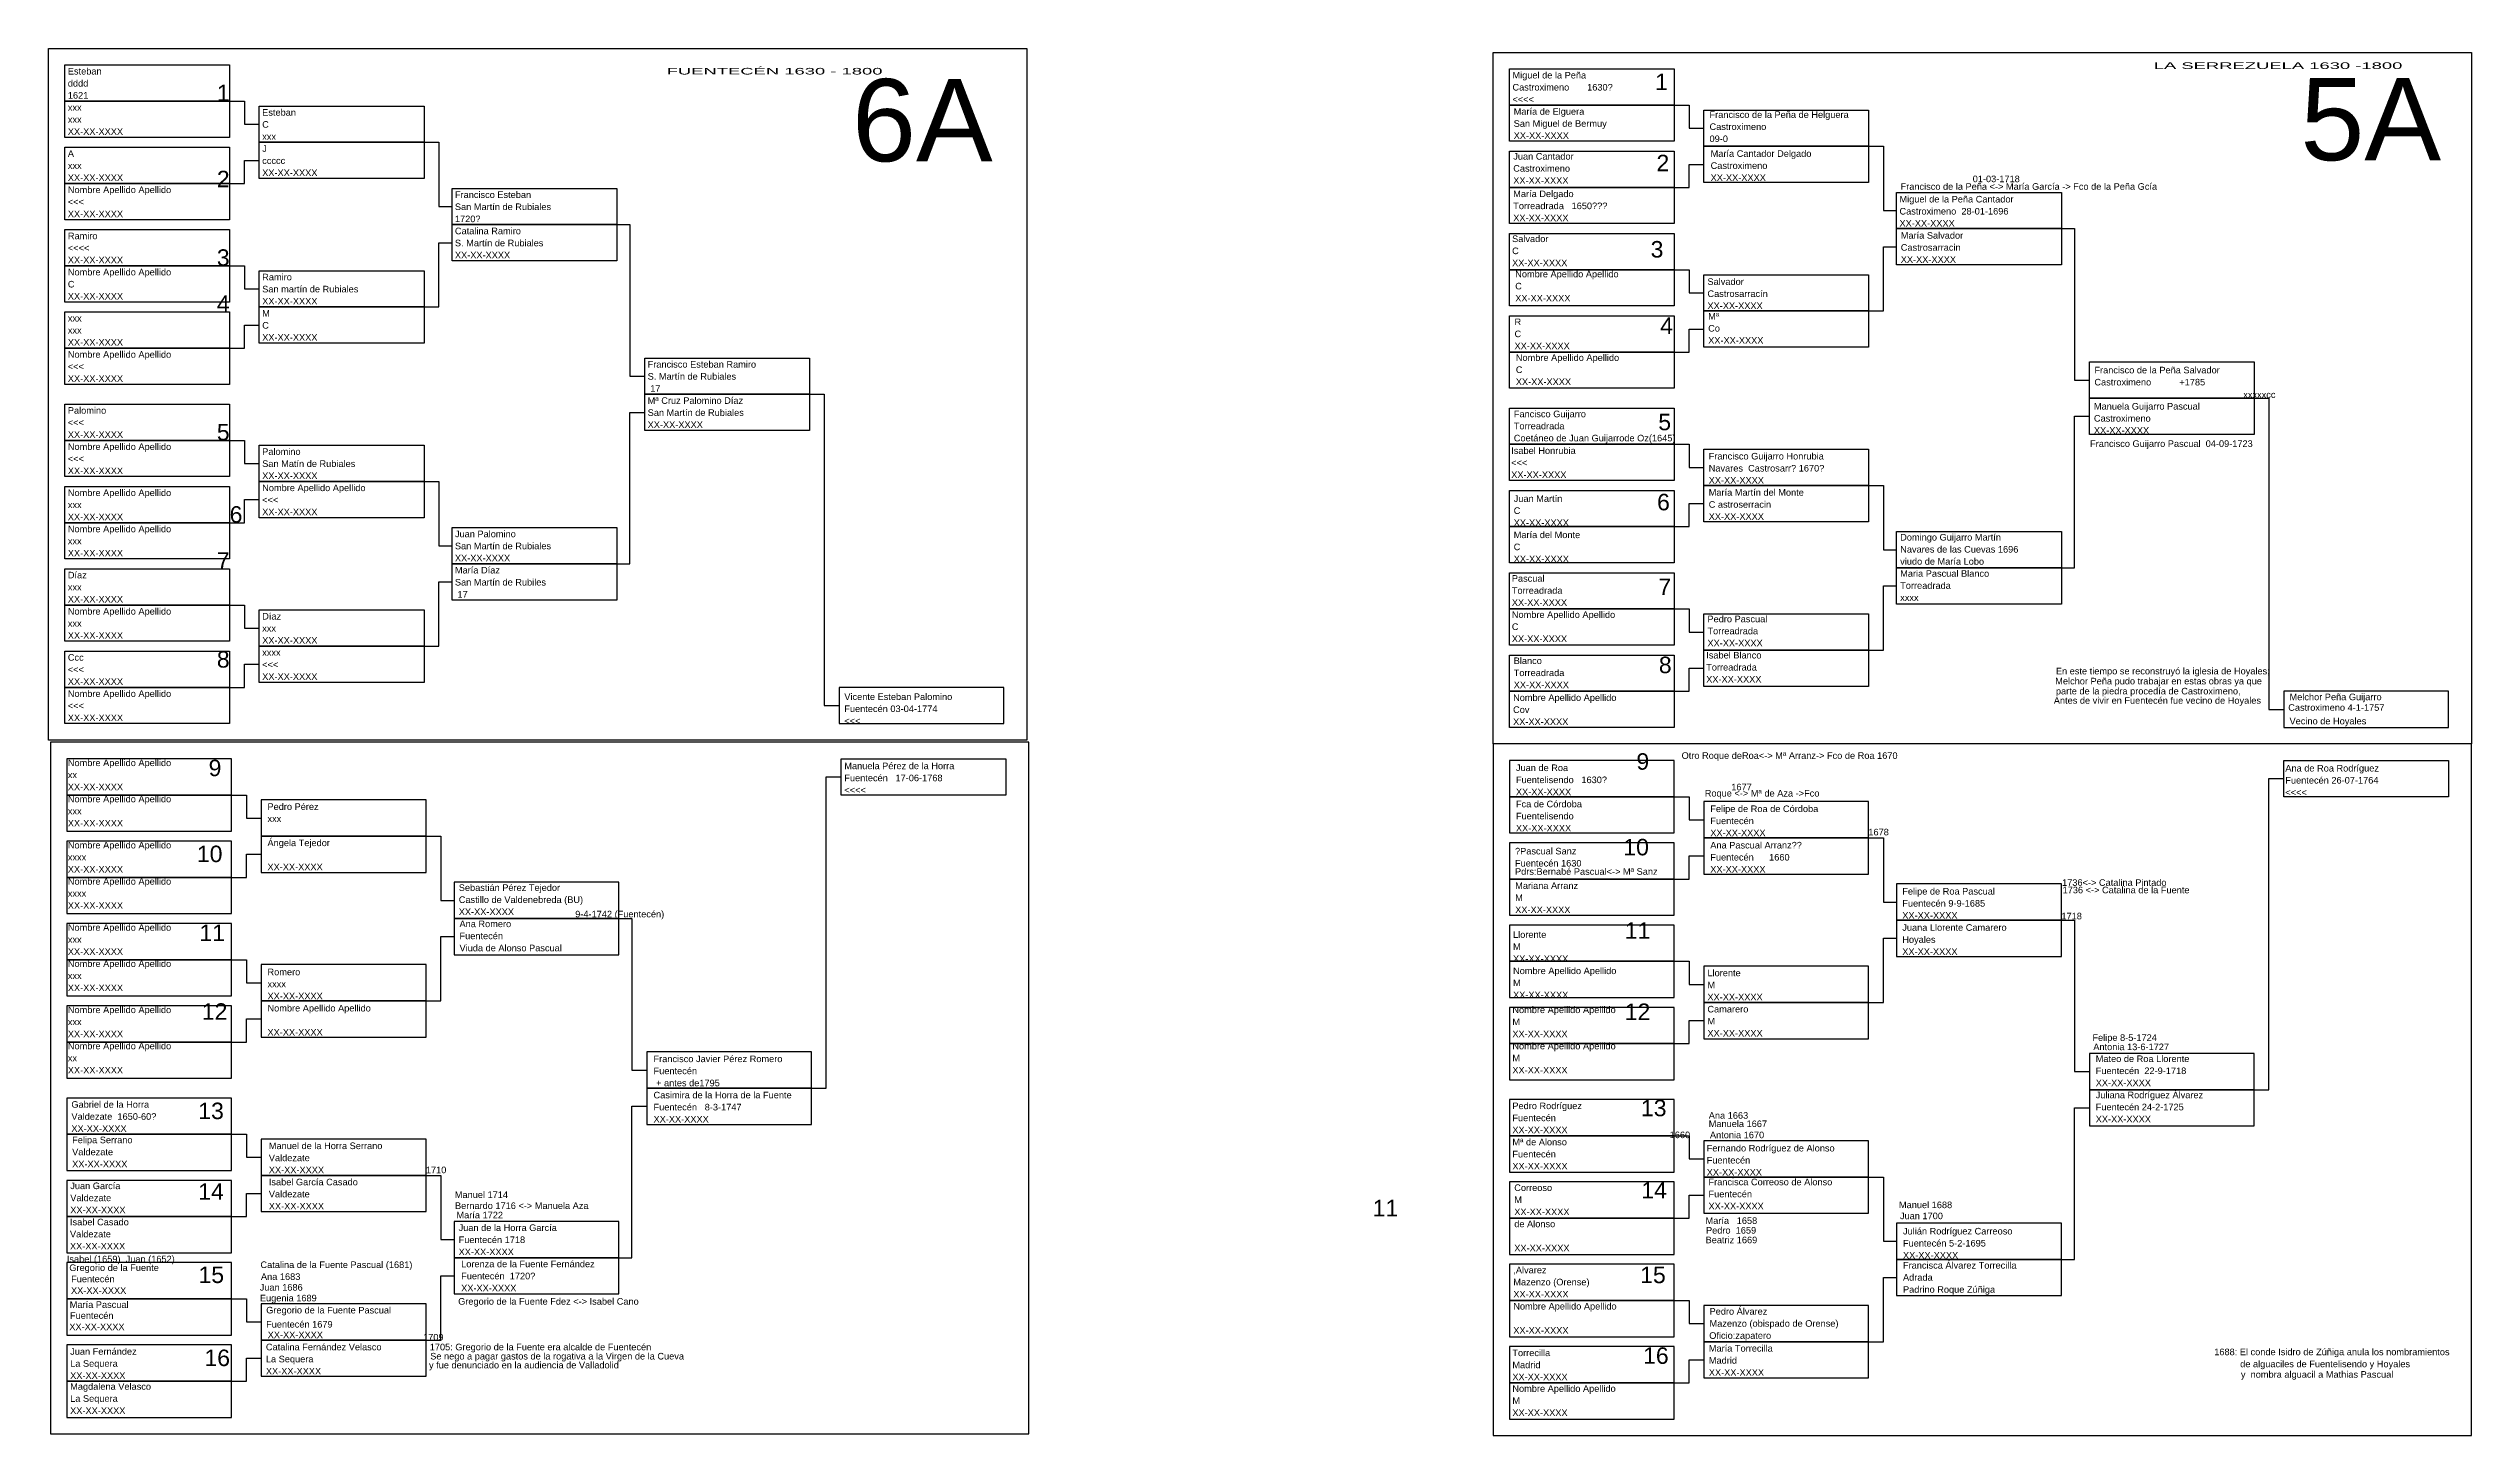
# Model space of a CAD drawing. Header units: millimetres. Extents: x -16844 to 23151, y -8543 to 4892.
# Drawn here: x -2192 to -1457, y -1 to 420 of the extents above; entities that cross this region are included whole.
import ezdxf
from ezdxf.enums import TextEntityAlignment as Align

# ---------------------------------------------------------------- set-up
doc = ezdxf.new("R2010")
doc.units = ezdxf.units.MM
doc.layers.add('0 @ 1', color=7, linetype='Continuous')
doc.layers.add('González', color=160, linetype='Continuous')
doc.styles.add('Arial', font='arial.ttf', dxfattribs={"height": 0.01})

# ---------------------------------------------------------------- blocks, each defined once
blk = doc.blocks.new('Hoja superior')
for points in [[(0, 210), (297, 210), (297, 0), (0, 0)], [(5, 205), (55, 205), (55, 194), (5, 194)], [(5, 194), (55, 194), (55, 183), (5, 183)], [(64, 192.5), (114, 192.5), (114, 181.5), (64, 181.5)], [(5, 180), (55, 180), (55, 169), (5, 169)], [(64, 181.5), (114, 181.5), (114, 170.5), (64, 170.5)], [(5, 169), (55, 169), (55, 158), (5, 158)], [(122.5, 167.5), (172.5, 167.5), (172.5, 156.5), (122.5, 156.5)], [(5, 155), (55, 155), (55, 144), (5, 144)], [(122.5, 156.5), (172.5, 156.5), (172.5, 145.5), (122.5, 145.5)], [(5, 144), (55, 144), (55, 133), (5, 133)], [(64, 142.5), (114, 142.5), (114, 131.5), (64, 131.5)], [(5, 130), (55, 130), (55, 119), (5, 119)], [(64, 131.5), (114, 131.5), (114, 120.5), (64, 120.5)], [(5, 119), (55, 119), (55, 108), (5, 108)], [(181, 116), (231, 116), (231, 105), (181, 105)], [(181, 105), (231, 105), (231, 94), (181, 94)], [(5, 102), (55, 102), (55, 91), (5, 91)], [(5, 91), (55, 91), (55, 80), (5, 80)], [(64, 89.5), (114, 89.5), (114, 78.5), (64, 78.5)], [(5, 77), (55, 77), (55, 66), (5, 66)], [(64, 78.5), (114, 78.5), (114, 67.5), (64, 67.5)], [(5, 66), (55, 66), (55, 55), (5, 55)], [(122.5, 64.5), (172.5, 64.5), (172.5, 53.5), (122.5, 53.5)], [(5, 52), (55, 52), (55, 41), (5, 41)], [(122.5, 53.5), (172.5, 53.5), (172.5, 42.5), (122.5, 42.5)], [(5, 41), (55, 41), (55, 30), (5, 30)], [(64, 39.5), (114, 39.5), (114, 28.5), (64, 28.5)], [(5, 27), (55, 27), (55, 16), (5, 16)], [(64, 28.5), (114, 28.5), (114, 17.5), (64, 17.5)], [(5, 16), (55, 16), (55, 5), (5, 5)], [(240, 5), (290, 5), (290, 16), (240, 16)]]:
    blk.add_lwpolyline(points, close=True)
for points in [[(55, 194), (59.5, 194), (59.5, 187), (64, 187)], [(114, 181.5), (118.5, 181.5), (118.5, 162), (122.5, 162)], [(55, 169), (59.5, 169), (59.5, 176), (64, 176)], [(172.5, 156.5), (176.5, 156.5), (176.5, 110.5), (181, 110.5)], [(114, 131.5), (118.5, 131.5), (118.5, 151), (122.5, 151)], [(55, 144), (59.5, 144), (59.5, 137), (64, 137)], [(55, 119), (59.5, 119), (59.5, 126), (64, 126)], [(231, 105), (235.5, 105), (235.5, 10.5), (240, 10.5)], [(172.5, 53.5), (176.5, 53.5), (176.5, 99.5), (181, 99.5)], [(55, 91), (59.5, 91), (59.5, 84), (64, 84)], [(114, 78.5), (118.5, 78.5), (118.5, 59), (122.5, 59)], [(55, 66), (59.5, 66), (59.5, 73), (64, 73)], [(114, 28.5), (118.5, 28.5), (118.5, 48), (122.5, 48)], [(55, 41), (59.5, 41), (59.5, 34), (64, 34)], [(55, 16), (59.5, 16), (59.5, 23), (64, 23)]]:
    blk.add_lwpolyline(points)
blk = doc.blocks.new('Hoja inferior')
for points in [[(0, -210), (297, -210), (297, 0), (0, 0)], [(5, -16), (55, -16), (55, -5), (5, -5)], [(240, -5), (290, -5), (290, -16), (240, -16)], [(5, -27), (55, -27), (55, -16), (5, -16)], [(64, -28.5), (114, -28.5), (114, -17.5), (64, -17.5)], [(64, -39.5), (114, -39.5), (114, -28.5), (64, -28.5)], [(5, -41), (55, -41), (55, -30), (5, -30)], [(5, -52), (55, -52), (55, -41), (5, -41)], [(122.5, -53.5), (172.5, -53.5), (172.5, -42.5), (122.5, -42.5)], [(5, -66), (55, -66), (55, -55), (5, -55)], [(122.5, -64.5), (172.5, -64.5), (172.5, -53.5), (122.5, -53.5)], [(5, -77), (55, -77), (55, -66), (5, -66)], [(64, -78.5), (114, -78.5), (114, -67.5), (64, -67.5)], [(5, -91), (55, -91), (55, -80), (5, -80)], [(64, -89.5), (114, -89.5), (114, -78.5), (64, -78.5)], [(5, -102), (55, -102), (55, -91), (5, -91)], [(181, -105), (231, -105), (231, -94), (181, -94)], [(5, -119), (55, -119), (55, -108), (5, -108)], [(181, -116), (231, -116), (231, -105), (181, -105)], [(5, -130), (55, -130), (55, -119), (5, -119)], [(64, -131.5), (114, -131.5), (114, -120.5), (64, -120.5)], [(64, -142.5), (114, -142.5), (114, -131.5), (64, -131.5)], [(5, -144), (55, -144), (55, -133), (5, -133)], [(5, -155), (55, -155), (55, -144), (5, -144)], [(122.5, -156.5), (172.5, -156.5), (172.5, -145.5), (122.5, -145.5)], [(5, -169), (55, -169), (55, -158), (5, -158)], [(122.5, -167.5), (172.5, -167.5), (172.5, -156.5), (122.5, -156.5)], [(5, -180), (55, -180), (55, -169), (5, -169)], [(64, -181.5), (114, -181.5), (114, -170.5), (64, -170.5)], [(5, -194), (55, -194), (55, -183), (5, -183)], [(64, -192.5), (114, -192.5), (114, -181.5), (64, -181.5)], [(5, -205), (55, -205), (55, -194), (5, -194)]]:
    blk.add_lwpolyline(points, close=True)
for points in [[(231, -105), (235.5, -105), (235.5, -10.5), (240, -10.5)], [(55, -16), (59.5, -16), (59.5, -23), (64, -23)], [(114, -28.5), (118.5, -28.5), (118.5, -48), (122.5, -48)], [(55, -41), (59.5, -41), (59.5, -34), (64, -34)], [(172.5, -53.5), (176.5, -53.5), (176.5, -99.5), (181, -99.5)], [(55, -66), (59.5, -66), (59.5, -73), (64, -73)], [(114, -78.5), (118.5, -78.5), (118.5, -59), (122.5, -59)], [(55, -91), (59.5, -91), (59.5, -84), (64, -84)], [(172.5, -156.5), (176.5, -156.5), (176.5, -110.5), (181, -110.5)], [(55, -119), (59.5, -119), (59.5, -126), (64, -126)], [(114, -131.5), (118.5, -131.5), (118.5, -151), (122.5, -151)], [(55, -144), (59.5, -144), (59.5, -137), (64, -137)], [(55, -169), (59.5, -169), (59.5, -176), (64, -176)], [(114, -181.5), (118.5, -181.5), (118.5, -162), (122.5, -162)], [(55, -194), (59.5, -194), (59.5, -187), (64, -187)]]:
    blk.add_lwpolyline(points)
blk = doc.blocks.new('Casilla')
at = {"style": 'Arial'}
for tag, p in [('NOMBRE', (0.88, 8.08)), ('LUGAR_NACIMIENTO', (0.88, 4.42)), ('FECHA', (0.88, 0.75))]:
    blk.add_attdef(tag, p, '', height=2, dxfattribs=at)
blk = doc.blocks.new('Hermanos')
at = {"style": 'Arial'}
blk.add_attdef('NOMBRE', (0, 0), '', height=2, dxfattribs=at)
blk = doc.blocks.new('*U80')
ref = blk.add_blockref('Hermanos', (-1567.57, 414.78))
ref.add_attrib('NOMBRE', 'LA SERREZUELA', (-1567.57, 414.78), dxfattribs={"layer": '0 @ 1', "height": 0.01, "style": 'Arial', "width": 2})

msp = doc.modelspace()

# ---------------------------------------------------------------- block references
for name, p, values in [('Casilla', (-2187.38, 404), {'NOMBRE': 'Esteban', 'LUGAR_NACIMIENTO': 'dddd', 'FECHA': '1621'}), ('Casilla', (-1748.87, 402.8), {'NOMBRE': 'Miguel de la Peña', 'LUGAR_NACIMIENTO': 'Castroximeno       1630?', 'FECHA': '<<<<'}), ('Casilla', (-2187.38, 393), {'NOMBRE': 'xxx', 'LUGAR_NACIMIENTO': 'xxx', 'FECHA': 'XX-XX-XXXX'}), ('Casilla', (-2128.38, 391.5), {'NOMBRE': 'Esteban', 'LUGAR_NACIMIENTO': 'C', 'FECHA': 'xxx'}), ('Casilla', (-1748.5, 391.78), {'NOMBRE': 'María de Elguera', 'LUGAR_NACIMIENTO': 'San Miguel de Bermuy', 'FECHA': 'XX-XX-XXXX'}), ('Casilla', (-1689.05, 390.82), {'NOMBRE': 'Francisco de la Peña de Helguera', 'LUGAR_NACIMIENTO': 'Castroximeno', 'FECHA': '09-0'}), ('Casilla', (-2128.38, 380.5), {'NOMBRE': 'J', 'LUGAR_NACIMIENTO': 'ccccc', 'FECHA': 'XX-XX-XXXX'}), ('Casilla', (-2187.38, 379), {'NOMBRE': 'A', 'LUGAR_NACIMIENTO': 'xxx', 'FECHA': 'XX-XX-XXXX'}), ('Casilla', (-1748.63, 378.16), {'NOMBRE': 'Juan Cantador', 'LUGAR_NACIMIENTO': 'Castroximeno', 'FECHA': 'XX-XX-XXXX'}), ('Casilla', (-1688.72, 379), {'NOMBRE': 'María Cantador Delgado', 'LUGAR_NACIMIENTO': 'Castroximeno', 'FECHA': 'XX-XX-XXXX'}), ('Casilla', (-2187.38, 368), {'NOMBRE': 'Nombre Apellido Apellido', 'LUGAR_NACIMIENTO': '<<<', 'FECHA': 'XX-XX-XXXX'}), ('Casilla', (-2069.88, 366.5), {'NOMBRE': 'Francisco Esteban', 'LUGAR_NACIMIENTO': 'San Martín de Rubiales', 'FECHA': '1720?'}), ('Casilla', (-1748.63, 366.78), {'NOMBRE': 'María Delgado', 'LUGAR_NACIMIENTO': 'Torreadrada   1650???', 'FECHA': 'XX-XX-XXXX'}), ('Casilla', (-1631.39, 365.15), {'NOMBRE': 'Miguel de la Peña Cantador', 'LUGAR_NACIMIENTO': 'Castroximeno  28-01-1696', 'FECHA': 'XX-XX-XXXX'}), ('Hermanos', (-1630.18, 377.08), {'NOMBRE': 'Francisco de la Peña <-> María García -> Fco de la Peña Gcía'}), ('Hermanos', (-1630.02, 379.39), {'NOMBRE': '                            01-03-1718'}), ('Casilla', (-2187.38, 354), {'NOMBRE': 'Ramiro', 'LUGAR_NACIMIENTO': '<<<<', 'FECHA': 'XX-XX-XXXX'}), ('Casilla', (-2069.88, 355.5), {'NOMBRE': 'Catalina Ramiro', 'LUGAR_NACIMIENTO': 'S. Martín de Rubiales', 'FECHA': 'XX-XX-XXXX'}), ('Casilla', (-1748.98, 353.12), {'NOMBRE': 'Salvador', 'LUGAR_NACIMIENTO': 'C', 'FECHA': 'XX-XX-XXXX'}), ('Casilla', (-1631, 354.15), {'NOMBRE': 'María Salvador  ', 'LUGAR_NACIMIENTO': 'Castrosarracin', 'FECHA': 'XX-XX-XXXX'}), ('Casilla', (-2187.38, 343), {'NOMBRE': 'Nombre Apellido Apellido', 'LUGAR_NACIMIENTO': 'C', 'FECHA': 'XX-XX-XXXX'}), ('Casilla', (-2128.38, 341.5), {'NOMBRE': 'Ramiro', 'LUGAR_NACIMIENTO': 'San martín de Rubiales', 'FECHA': 'XX-XX-XXXX'}), ('Casilla', (-1748.03, 342.41), {'NOMBRE': 'Nombre Apellido Apellido', 'LUGAR_NACIMIENTO': 'C', 'FECHA': 'XX-XX-XXXX'}), ('Casilla', (-1689.68, 340.11), {'NOMBRE': 'Salvador', 'LUGAR_NACIMIENTO': 'Castrosarracín', 'FECHA': 'XX-XX-XXXX'}), ('Casilla', (-2187.38, 329), {'NOMBRE': 'xxx', 'LUGAR_NACIMIENTO': 'xxx', 'FECHA': 'XX-XX-XXXX'}), ('Casilla', (-2128.38, 330.5), {'NOMBRE': 'M', 'LUGAR_NACIMIENTO': 'C', 'FECHA': 'XX-XX-XXXX'}), ('Casilla', (-1689.46, 329.6), {'NOMBRE': 'Mª ', 'LUGAR_NACIMIENTO': 'Co', 'FECHA': 'XX-XX-XXXX'}), ('Casilla', (-1748.24, 327.91), {'NOMBRE': 'R', 'LUGAR_NACIMIENTO': 'C', 'FECHA': 'XX-XX-XXXX'}), ('Casilla', (-2187.38, 318), {'NOMBRE': 'Nombre Apellido Apellido', 'LUGAR_NACIMIENTO': '<<<', 'FECHA': 'XX-XX-XXXX'}), ('Casilla', (-2011.38, 315), {'NOMBRE': 'Francisco Esteban Ramiro', 'LUGAR_NACIMIENTO': 'S. Martín de Rubiales', 'FECHA': ' 17'}), ('Casilla', (-1747.85, 317.03), {'NOMBRE': 'Nombre Apellido Apellido', 'LUGAR_NACIMIENTO': 'C', 'FECHA': 'XX-XX-XXXX'}), ('Casilla', (-2187.38, 301), {'NOMBRE': 'Palomino', 'LUGAR_NACIMIENTO': '<<<', 'FECHA': 'XX-XX-XXXX'}), ('Casilla', (-2011.38, 304), {'NOMBRE': 'Mª Cruz Palomino Díaz', 'LUGAR_NACIMIENTO': 'San Martín de Rubiales', 'FECHA': 'XX-XX-XXXX'}), ('Casilla', (-1748.46, 299.93), {'NOMBRE': 'Fancisco Guijarro     ', 'LUGAR_NACIMIENTO': 'Torreadrada', 'FECHA': 'Coetáneo de Juan Guijarrode Oz(1645)'}), ('Casilla', (-1572.37, 302.26), {'NOMBRE': 'Manuela Guijarro Pascual', 'LUGAR_NACIMIENTO': 'Castroximeno', 'FECHA': 'XX-XX-XXXX'}), ('Hermanos', (-1526.16, 313.88), {'NOMBRE': 'xxxxxcc'}), ('Casilla', (-2187.38, 290), {'NOMBRE': 'Nombre Apellido Apellido', 'LUGAR_NACIMIENTO': '<<<', 'FECHA': 'XX-XX-XXXX'}), ('Casilla', (-2128.38, 288.5), {'NOMBRE': 'Palomino', 'LUGAR_NACIMIENTO': 'San Matín de Rubiales', 'FECHA': 'XX-XX-XXXX'}), ('Casilla', (-1749.25, 288.8), {'NOMBRE': 'Isabel Honrubia', 'LUGAR_NACIMIENTO': '<<<', 'FECHA': 'XX-XX-XXXX'}), ('Casilla', (-1689.3, 287.11), {'NOMBRE': 'Francisco Guijarro Honrubia', 'LUGAR_NACIMIENTO': 'Navares  Castrosarr? 1670?', 'FECHA': 'XX-XX-XXXX'}), ('Hermanos', (-1572.66, 299), {'NOMBRE': 'Francisco Guijarro Pascual  04-09-1723'}), ('Casilla', (-2128.38, 277.5), {'NOMBRE': 'Nombre Apellido Apellido', 'LUGAR_NACIMIENTO': '<<<', 'FECHA': 'XX-XX-XXXX'}), ('Casilla', (-2187.38, 276), {'NOMBRE': 'Nombre Apellido Apellido', 'LUGAR_NACIMIENTO': 'xxx', 'FECHA': 'XX-XX-XXXX'}), ('Casilla', (-1748.49, 274.23), {'NOMBRE': 'Juan Martín', 'LUGAR_NACIMIENTO': 'C', 'FECHA': 'XX-XX-XXXX'}), ('Casilla', (-1689.3, 276.11), {'NOMBRE': 'María Martín del Monte', 'LUGAR_NACIMIENTO': 'C astroserracin', 'FECHA': 'XX-XX-XXXX'}), ('Casilla', (-2187.38, 265), {'NOMBRE': 'Nombre Apellido Apellido', 'LUGAR_NACIMIENTO': 'xxx', 'FECHA': 'XX-XX-XXXX'}), ('Casilla', (-2069.88, 263.5), {'NOMBRE': 'Juan Palomino', 'LUGAR_NACIMIENTO': 'San Martín de Rubiales', 'FECHA': 'XX-XX-XXXX'}), ('Casilla', (-1748.49, 263.23), {'NOMBRE': 'María del Monte', 'LUGAR_NACIMIENTO': 'C', 'FECHA': 'XX-XX-XXXX'}), ('Casilla', (-1631.18, 262.49), {'NOMBRE': 'Domingo Guijarro Martín', 'LUGAR_NACIMIENTO': 'Navares de las Cuevas 1696', 'FECHA': 'viudo de María Lobo'}), ('Casilla', (-2187.38, 251), {'NOMBRE': 'Díaz', 'LUGAR_NACIMIENTO': 'xxx', 'FECHA': 'XX-XX-XXXX'}), ('Casilla', (-2069.88, 252.5), {'NOMBRE': 'María Díaz', 'LUGAR_NACIMIENTO': 'San Martín de Rubiles', 'FECHA': ' 17'}), ('Casilla', (-1749.06, 249.99), {'NOMBRE': 'Pascual', 'LUGAR_NACIMIENTO': 'Torreadrada', 'FECHA': 'XX-XX-XXXX'}), ('Casilla', (-1631.18, 251.49), {'NOMBRE': 'Maria Pascual Blanco', 'LUGAR_NACIMIENTO': 'Torreadrada', 'FECHA': 'xxxx'}), ('Casilla', (-2187.38, 240), {'NOMBRE': 'Nombre Apellido Apellido', 'LUGAR_NACIMIENTO': 'xxx', 'FECHA': 'XX-XX-XXXX'}), ('Casilla', (-2128.38, 238.5), {'NOMBRE': 'Díaz', 'LUGAR_NACIMIENTO': 'xxx', 'FECHA': 'XX-XX-XXXX'}), ('Casilla', (-1749.06, 238.99), {'NOMBRE': 'Nombre Apellido Apellido', 'LUGAR_NACIMIENTO': 'C', 'FECHA': 'XX-XX-XXXX'}), ('Casilla', (-1689.68, 237.68), {'NOMBRE': 'Pedro Pascual', 'LUGAR_NACIMIENTO': 'Torreadrada', 'FECHA': 'XX-XX-XXXX'}), ('Casilla', (-2187.38, 226), {'NOMBRE': 'Ccc', 'LUGAR_NACIMIENTO': '<<<', 'FECHA': 'XX-XX-XXXX'}), ('Casilla', (-2128.38, 227.5), {'NOMBRE': 'xxxx', 'LUGAR_NACIMIENTO': '<<<', 'FECHA': 'XX-XX-XXXX'}), ('Casilla', (-1690.06, 226.68), {'NOMBRE': 'Isabel Blanco', 'LUGAR_NACIMIENTO': 'Torreadrada', 'FECHA': 'XX-XX-XXXX'}), ('Casilla', (-1748.49, 224.99), {'NOMBRE': 'Blanco', 'LUGAR_NACIMIENTO': 'Torreadrada', 'FECHA': 'XX-XX-XXXX'}), ('Casilla', (-2187.38, 215), {'NOMBRE': 'Nombre Apellido Apellido', 'LUGAR_NACIMIENTO': '<<<', 'FECHA': 'XX-XX-XXXX'}), ('Casilla', (-1951.68, 214.07), {'NOMBRE': 'Vicente Esteban Palomino', 'LUGAR_NACIMIENTO': 'Fuentecén 03-04-1774', 'FECHA': '<<<'}), ('Casilla', (-1748.68, 213.8), {'NOMBRE': 'Nombre Apellido Apellido', 'LUGAR_NACIMIENTO': 'Cov', 'FECHA': 'XX-XX-XXXX'}), ('Hermanos', (-1696.65, 204.28), {'NOMBRE': 'Otro Roque deRoa<-> Mª Arranz-> Fco de Roa 1670 '}), ('Casilla', (-2187.38, 194), {'NOMBRE': 'Nombre Apellido Apellido', 'LUGAR_NACIMIENTO': 'xx', 'FECHA': 'XX-XX-XXXX'}), ('Casilla', (-1951.68, 193.07), {'NOMBRE': 'Manuela Pérez de la Horra', 'LUGAR_NACIMIENTO': 'Fuentecén   17-06-1768', 'FECHA': '<<<<'}), ('Casilla', (-1747.82, 192.49), {'NOMBRE': 'Juan de Roa   ', 'LUGAR_NACIMIENTO': 'Fuentelisendo   1630?', 'FECHA': 'XX-XX-XXXX'}), ('Casilla', (-1514.27, 192.36), {'NOMBRE': 'Ana de Roa Rodríguez', 'LUGAR_NACIMIENTO': 'Fuentecén 26-07-1764', 'FECHA': '<<<<'}), ('Casilla', (-2187.38, 183), {'NOMBRE': 'Nombre Apellido Apellido', 'LUGAR_NACIMIENTO': 'xxx', 'FECHA': 'XX-XX-XXXX'}), ('Casilla', (-1747.82, 181.49), {'NOMBRE': 'Fca de Córdoba', 'LUGAR_NACIMIENTO': 'Fuentelisendo', 'FECHA': 'XX-XX-XXXX'}), ('Hermanos', (-1689.62, 192.84), {'NOMBRE': 'Roque <-> Mª de Aza ->Fco'}), ('Hermanos', (-1681.57, 194.73), {'NOMBRE': '1677'}), ('Casilla', (-1688.81, 180.04), {'NOMBRE': 'Felipe de Roa de Córdoba', 'LUGAR_NACIMIENTO': 'Fuentecén', 'FECHA': 'XX-XX-XXXX'}), ('Casilla', (-2187.38, 169), {'NOMBRE': 'Nombre Apellido Apellido', 'LUGAR_NACIMIENTO': 'xxxx', 'FECHA': 'XX-XX-XXXX'}), ('Casilla', (-1688.82, 168.99), {'NOMBRE': 'Ana Pascual Arranz??', 'LUGAR_NACIMIENTO': 'Fuentecén      1660', 'FECHA': 'XX-XX-XXXX'}), ('Hermanos', (-1639.96, 181.05), {'NOMBRE': '1678'}), ('Hermanos', (-1747.21, 169.07), {'NOMBRE': 'Pdrs:Bernabé Pascual<-> Mª Sanz'}), ('Casilla', (-2187.38, 158), {'NOMBRE': 'Nombre Apellido Apellido', 'LUGAR_NACIMIENTO': 'xxxx', 'FECHA': 'XX-XX-XXXX'}), ('Casilla', (-2068.71, 156.1), {'NOMBRE': 'Sebastián Pérez Tejedor', 'LUGAR_NACIMIENTO': 'Castillo de Valdenebreda (BU)', 'FECHA': 'XX-XX-XXXX'}), ('Casilla', (-1748.04, 156.7), {'NOMBRE': 'Mariana Arranz', 'LUGAR_NACIMIENTO': 'M', 'FECHA': 'XX-XX-XXXX'}), ('Casilla', (-1630.54, 154.99), {'NOMBRE': 'Felipe de Roa Pascual', 'LUGAR_NACIMIENTO': 'Fuentecén 9-9-1685', 'FECHA': 'XX-XX-XXXX'}), ('Hermanos', (-1581.15, 165.72), {'NOMBRE': '1736<-> Catalina Pintado'}), ('Hermanos', (-1581, 163.46), {'NOMBRE': '1736 <-> Catalina de la Fuente'}), ('Casilla', (-2068.49, 145.1), {'NOMBRE': 'Ana Romero', 'LUGAR_NACIMIENTO': 'Fuentecén', 'FECHA': 'Viuda de Alonso Pascual'}), ('Hermanos', (-2032.49, 156.14), {'NOMBRE': '9-4-1742 (Fuentecén)'}), ('Hermanos', (-1581.36, 155.54), {'NOMBRE': '1718'}), ('Casilla', (-2187.38, 144), {'NOMBRE': 'Nombre Apellido Apellido', 'LUGAR_NACIMIENTO': 'xxx', 'FECHA': 'XX-XX-XXXX'}), ('Casilla', (-1748.69, 141.84), {'NOMBRE': 'Llorente', 'LUGAR_NACIMIENTO': 'M', 'FECHA': 'XX-XX-XXXX'}), ('Casilla', (-1630.54, 143.99), {'NOMBRE': 'Juana Llorente Camarero', 'LUGAR_NACIMIENTO': 'Hoyales', 'FECHA': 'XX-XX-XXXX'}), ('Casilla', (-2187.38, 133), {'NOMBRE': 'Nombre Apellido Apellido', 'LUGAR_NACIMIENTO': 'xxx', 'FECHA': 'XX-XX-XXXX'}), ('Casilla', (-2126.77, 130.5), {'NOMBRE': 'Romero', 'LUGAR_NACIMIENTO': 'xxxx', 'FECHA': 'XX-XX-XXXX'}), ('Casilla', (-1748.69, 130.84), {'NOMBRE': 'Nombre Apellido Apellido', 'LUGAR_NACIMIENTO': 'M', 'FECHA': 'XX-XX-XXXX'}), ('Casilla', (-1689.69, 130.2), {'NOMBRE': 'Llorente', 'LUGAR_NACIMIENTO': 'M', 'FECHA': 'XX-XX-XXXX'}), ('Casilla', (-2187.38, 119), {'NOMBRE': 'Nombre Apellido Apellido', 'LUGAR_NACIMIENTO': 'xxx', 'FECHA': 'XX-XX-XXXX'}), ('Casilla', (-1748.9, 119), {'NOMBRE': 'Nombre Apellido Apellido', 'LUGAR_NACIMIENTO': 'M', 'FECHA': 'XX-XX-XXXX'}), ('Casilla', (-1689.69, 119.2), {'NOMBRE': 'Camarero', 'LUGAR_NACIMIENTO': 'M', 'FECHA': 'XX-XX-XXXX'}), ('Casilla', (-2187.38, 108), {'NOMBRE': 'Nombre Apellido Apellido', 'LUGAR_NACIMIENTO': 'xx', 'FECHA': 'XX-XX-XXXX'}), ('Casilla', (-1748.9, 108), {'NOMBRE': 'Nombre Apellido Apellido', 'LUGAR_NACIMIENTO': 'M', 'FECHA': 'XX-XX-XXXX'}), ('Hermanos', (-1572.72, 118.64), {'NOMBRE': ' Felipe 8-5-1724'}), ('Hermanos', (-1571.68, 115.83), {'NOMBRE': 'Antonia 13-6-1727'}), ('Casilla', (-2009.59, 104.11), {'NOMBRE': 'Francisco Javier Pérez Romero', 'LUGAR_NACIMIENTO': 'Fuentecén', 'FECHA': ' + antes de1795'}), ('Casilla', (-1571.82, 104.14), {'NOMBRE': 'Mateo de Roa Llorente  ', 'LUGAR_NACIMIENTO': 'Fuentecén  22-9-1718', 'FECHA': 'XX-XX-XXXX'}), ('Casilla', (-2009.59, 93.11), {'NOMBRE': 'Casimira de la Horra de la Fuente', 'LUGAR_NACIMIENTO': 'Fuentecén   8-3-1747', 'FECHA': 'XX-XX-XXXX'}), ('Casilla', (-1571.82, 93.14), {'NOMBRE': 'Juliana Rodríguez Álvarez', 'LUGAR_NACIMIENTO': 'Fuentecén 24-2-1725', 'FECHA': 'XX-XX-XXXX'}), ('Casilla', (-2186.3, 90.26), {'NOMBRE': 'Gabriel de la Horra', 'LUGAR_NACIMIENTO': 'Valdezate  1650-60?', 'FECHA': 'XX-XX-XXXX'}), ('Casilla', (-1748.9, 89.84), {'NOMBRE': 'Pedro Rodríguez', 'LUGAR_NACIMIENTO': 'Fuentecén', 'FECHA': 'XX-XX-XXXX'}), ('Hermanos', (-1688.4, 95), {'NOMBRE': 'Ana 1663'}), ('Casilla', (-2186.07, 79.49), {'NOMBRE': 'Felipa Serrano', 'LUGAR_NACIMIENTO': 'Valdezate', 'FECHA': 'XX-XX-XXXX'}), ('Casilla', (-1748.9, 78.84), {'NOMBRE': 'Mª de Alonso', 'LUGAR_NACIMIENTO': 'Fuentecén', 'FECHA': 'XX-XX-XXXX'}), ('Hermanos', (-1708.8, 89.11), {'NOMBRE': '           1660'}), ('Hermanos', (-1688.42, 92.47), {'NOMBRE': 'Manuela 1667'}), ('Hermanos', (-1688.05, 89.08), {'NOMBRE': 'Antonia 1670'}), ('Casilla', (-2126.37, 77.7), {'NOMBRE': 'Manuel de la Horra Serrano', 'LUGAR_NACIMIENTO': 'Valdezate', 'FECHA': 'XX-XX-XXXX'}), ('Casilla', (-1689.9, 76.99), {'NOMBRE': 'Fernando Rodríguez de Alonso', 'LUGAR_NACIMIENTO': 'Fuentecén', 'FECHA': 'XX-XX-XXXX'}), ('Casilla', (-2186.64, 65.55), {'NOMBRE': 'Juan García', 'LUGAR_NACIMIENTO': 'Valdezate', 'FECHA': 'XX-XX-XXXX'}), ('Casilla', (-2126.37, 66.7), {'NOMBRE': 'Isabel García Casado', 'LUGAR_NACIMIENTO': 'Valdezate', 'FECHA': 'XX-XX-XXXX'}), ('Hermanos', (-2077.82, 78.46), {'NOMBRE': '1710'}), ('Casilla', (-1748.32, 64.98), {'NOMBRE': 'Correoso', 'LUGAR_NACIMIENTO': 'M', 'FECHA': 'XX-XX-XXXX'}), ('Casilla', (-1689.36, 66.72), {'NOMBRE': 'Francisca Correoso de Alonso', 'LUGAR_NACIMIENTO': 'Fuentecén', 'FECHA': 'XX-XX-XXXX'}), ('Hermanos', (-2069.04, 70.93), {'NOMBRE': 'Manuel 1714'}), ('Hermanos', (-2068.98, 67.6), {'NOMBRE': 'Bernardo 1716 <-> Manuela Aza'}), ('Hermanos', (-2068.54, 64.75), {'NOMBRE': 'María 1722'}), ('Hermanos', (-1630.67, 67.85), {'NOMBRE': 'Manuel 1688'}), ('Hermanos', (-1630.37, 64.5), {'NOMBRE': 'Juan 1700'}), ('Casilla', (-2186.73, 54.55), {'NOMBRE': 'Isabel Casado', 'LUGAR_NACIMIENTO': 'Valdezate', 'FECHA': 'XX-XX-XXXX'}), ('Casilla', (-2068.76, 52.83), {'NOMBRE': 'Juan de la Horra García', 'LUGAR_NACIMIENTO': 'Fuentecén 1718', 'FECHA': 'XX-XX-XXXX'}), ('Hermanos', (-1689.38, 63.07), {'NOMBRE': 'María   1658'}), ('Hermanos', (-1689.37, 57.2), {'NOMBRE': 'Beatriz 1669'}), ('Hermanos', (-1689.24, 60.12), {'NOMBRE': 'Pedro  1659'}), ('Casilla', (-1630.33, 51.78), {'NOMBRE': 'Julián Rodríguez Carreoso', 'LUGAR_NACIMIENTO': 'Fuentecén 5-2-1695', 'FECHA': 'XX-XX-XXXX'}), ('Hermanos', (-2186.81, 51.4), {'NOMBRE': 'Isabel (1659)  Juan (1652)'}), ('Hermanos', (-2128.03, 49.67), {'NOMBRE': 'Catalina de la Fuente Pascual (1681)'}), ('Casilla', (-2067.99, 41.83), {'NOMBRE': 'Lorenza de la Fuente Fernández', 'LUGAR_NACIMIENTO': 'Fuentecén  1720?', 'FECHA': 'XX-XX-XXXX'}), ('Hermanos', (-2186.05, 48.77), {'NOMBRE': 'Gregorio de la Fuente'}), ('Hermanos', (-2185.5, 45.35), {'NOMBRE': 'Fuentecén'}), ('Hermanos', (-2128.26, 42.8), {'NOMBRE': 'Juan 1686'}), ('Hermanos', (-2127.88, 46.06), {'NOMBRE': 'Ana 1683'}), ('Casilla', (-1748.61, 39.98), {'NOMBRE': ',Alvarez', 'LUGAR_NACIMIENTO': 'Mazenzo (Orense)', 'FECHA': 'XX-XX-XXXX'}), ('Hermanos', (-2128.2, 39.54), {'NOMBRE': 'Eugenia 1689'}), ('Hermanos', (-2126.28, 35.88), {'NOMBRE': 'Gregorio de la Fuente Pascual'}), ('Hermanos', (-2068.02, 38.54), {'NOMBRE': 'Gregorio de la Fuente Fdez <-> Isabel Cano'}), ('Hermanos', (-2126.32, 31.59), {'NOMBRE': 'Fuentecén 1679'}), ('Hermanos', (-2078.67, 27.66), {'NOMBRE': '1709'}), ('Hermanos', (-1712.32, 28.17), {'NOMBRE': '                               Oficio:zapatero'}), ('Casilla', (-2186.67, 15.25), {'NOMBRE': 'Juan Fernández', 'LUGAR_NACIMIENTO': 'La Sequera', 'FECHA': 'XX-XX-XXXX'}), ('Casilla', (-2127.26, 16.61), {'NOMBRE': 'Catalina Fernández Velasco', 'LUGAR_NACIMIENTO': 'La Sequera', 'FECHA': 'XX-XX-XXXX'}), ('Casilla', (-1748.9, 14.84), {'NOMBRE': 'Torrecilla', 'LUGAR_NACIMIENTO': 'Madrid', 'FECHA': 'XX-XX-XXXX'}), ('Casilla', (-1689.26, 16.21), {'NOMBRE': 'María Torrecilla', 'LUGAR_NACIMIENTO': 'Madrid', 'FECHA': 'XX-XX-XXXX'}), ('Casilla', (-2186.67, 4.62), {'NOMBRE': 'Magdalena Velasco', 'LUGAR_NACIMIENTO': 'La Sequera', 'FECHA': 'XX-XX-XXXX'}), ('Casilla', (-1748.9, 3.99), {'NOMBRE': 'Nombre Apellido Apellido', 'LUGAR_NACIMIENTO': 'M', 'FECHA': 'XX-XX-XXXX'})]:
    msp.add_blockref(name, p).add_auto_attribs(values)
ref = msp.add_blockref('Hermanos', (-2004.73, 412.09))
ref.add_attrib('NOMBRE', 'FUENTECÉN 1630 - 1800', (-2004.73, 412.09), dxfattribs={"height": 2, "style": 'Arial', "width": 2})
msp.add_blockref('*U80', (0, 0))
ref = msp.add_blockref('Hermanos', (-1559.54, 413.77))
ref.add_attrib('NOMBRE', '    LA SERREZUELA 1630 -1800', (-1559.54, 413.77), dxfattribs={"height": 2, "style": 'Arial', "width": 2})
ref = msp.add_blockref('Casilla', (-1572.22, 313.25))
ref.add_attrib('NOMBRE', 'Francisco de la Peña Salvador', (-1571.34, 321.33), dxfattribs={"height": 2, "style": 'Arial'})
ref.add_attrib('LUGAR_NACIMIENTO', 'Castroximeno           +1785', (-1571.34, 317.67), dxfattribs={"height": 2, "style": 'Arial'})
ref = msp.add_blockref('Hermanos', (-1583.23, 226.89))
ref.add_attrib('NOMBRE', 'Melchor Peña pudo trabajar en estas obras ya que  ', (-1583.23, 226.89), dxfattribs={"color": 142, "height": 2, "style": 'Arial'})
ref = msp.add_blockref('Hermanos', (-1583.03, 229.93))
ref.add_attrib('NOMBRE', 'En este tiempo se reconstruyó la iglesia de Hoyales;', (-1583.03, 229.93), dxfattribs={"color": 142, "height": 2, "style": 'Arial'})
ref = msp.add_blockref('Hermanos', (-1583.67, 221.01))
ref.add_attrib('NOMBRE', 'Antes de vivir en Fuentecén fue vecino de Hoyales', (-1583.67, 221.01), dxfattribs={"color": 142, "height": 2, "style": 'Arial'})
ref = msp.add_blockref('Hermanos', (-1583.03, 223.85))
ref.add_attrib('NOMBRE', 'parte de la piedra procedía de Castroximeno,', (-1583.03, 223.85), dxfattribs={"color": 142, "height": 2, "style": 'Arial'})
ref = msp.add_blockref('Casilla', (-1513.38, 214.45))
ref.add_attrib('LUGAR_NACIMIENTO', 'Castroximeno 4-1-1757', (-1512.5, 218.87), dxfattribs={"height": 2, "style": 'Arial'})
ref = msp.add_blockref('Casilla', (-1512.98, 214))
ref.add_attrib('NOMBRE', 'Melchor Peña Guijarro', (-1512.11, 222.09), dxfattribs={"height": 2, "style": 'Arial'})
ref.add_attrib('FECHA', 'Vecino de Hoyales', (-1512.11, 214.75), dxfattribs={"height": 2, "style": 'Arial'})
ref = msp.add_blockref('Casilla', (-2126.77, 180.7))
ref.add_attrib('NOMBRE', 'Pedro Pérez', (-2125.9, 188.78), dxfattribs={"height": 2, "style": 'Arial'})
ref.add_attrib('LUGAR_NACIMIENTO', 'xxx', (-2125.9, 185.11), dxfattribs={"height": 2, "style": 'Arial'})
ref = msp.add_blockref('Casilla', (-2126.77, 169.7))
ref.add_attrib('NOMBRE', 'Ángela Tejedor', (-2125.9, 177.78), dxfattribs={"height": 2, "style": 'Arial'})
ref.add_attrib('FECHA', 'XX-XX-XXXX', (-2125.9, 170.45), dxfattribs={"height": 2, "style": 'Arial'})
ref = msp.add_blockref('Casilla', (-1748.1, 167.18))
ref.add_attrib('NOMBRE', '?Pascual Sanz', (-1747.22, 175.26), dxfattribs={"height": 2, "style": 'Arial'})
ref.add_attrib('LUGAR_NACIMIENTO', 'Fuentecén 1630', (-1747.22, 171.59), dxfattribs={"height": 2, "style": 'Arial'})
ref = msp.add_blockref('Casilla', (-2126.77, 119.5))
ref.add_attrib('NOMBRE', 'Nombre Apellido Apellido', (-2125.9, 127.58), dxfattribs={"height": 2, "style": 'Arial'})
ref.add_attrib('FECHA', 'XX-XX-XXXX', (-2125.9, 120.25), dxfattribs={"height": 2, "style": 'Arial'})
ref = msp.add_blockref('Casilla', (-1748.32, 53.98))
ref.add_attrib('NOMBRE', 'de Alonso', (-1747.44, 62.07), dxfattribs={"height": 2, "style": 'Arial'})
ref.add_attrib('FECHA', 'XX-XX-XXXX', (-1747.44, 54.73), dxfattribs={"height": 2, "style": 'Arial'})
ref = msp.add_blockref('Casilla', (-1630.33, 41.41))
ref.add_attrib('NOMBRE', 'Francisca Álvarez Torrecilla', (-1629.45, 49.49), dxfattribs={"height": 2, "style": 'Arial'})
ref.add_attrib('LUGAR_NACIMIENTO', 'Adrada', (-1629.45, 45.83), dxfattribs={"height": 2, "style": 'Arial'})
ref.add_attrib('FECHA', 'Padrino Roque Zúñiga', (-1629.45, 42.16), dxfattribs={"color": 30, "height": 2, "style": 'Arial'})
ref = msp.add_blockref('Casilla', (-2186.79, 36.81))
ref.add_attrib('FECHA', 'María Pascual', (-2185.92, 37.56), dxfattribs={"height": 2, "style": 'Arial'})
ref = msp.add_blockref('Casilla', (-2186.41, 41.08))
ref.add_attrib('FECHA', 'XX-XX-XXXX', (-2185.53, 41.83), dxfattribs={"height": 2, "style": 'Arial'})
ref = msp.add_blockref('Casilla', (-1748.61, 28.98))
ref.add_attrib('NOMBRE', 'Nombre Apellido Apellido', (-1747.74, 37.07), dxfattribs={"height": 2, "style": 'Arial'})
ref.add_attrib('FECHA', 'XX-XX-XXXX', (-1747.74, 29.73), dxfattribs={"height": 2, "style": 'Arial'})
ref = msp.add_blockref('Casilla', (-1689.04, 27.42))
ref.add_attrib('NOMBRE', 'Pedro Álvarez', (-1688.16, 35.51), dxfattribs={"height": 2, "style": 'Arial'})
ref.add_attrib('LUGAR_NACIMIENTO', 'Mazenzo (obispado de Orense)', (-1688.16, 31.84), dxfattribs={"height": 2, "style": 'Arial'})
ref = msp.add_blockref('Casilla', (-2186.93, 30.05))
ref.add_attrib('FECHA', 'XX-XX-XXXX', (-2186.05, 30.8), dxfattribs={"height": 2, "style": 'Arial'})
ref = msp.add_blockref('Casilla', (-2186.72, 33.48))
ref.add_attrib('FECHA', 'Fuentecén', (-2185.84, 34.23), dxfattribs={"height": 2, "style": 'Arial'})
ref = msp.add_blockref('Casilla', (-2126.71, 27.62))
ref.add_attrib('FECHA', 'XX-XX-XXXX', (-2125.83, 28.37), dxfattribs={"height": 2, "style": 'Arial'})
ref = msp.add_blockref('Hermanos', (-2076.65, 24.68))
ref.add_attrib('NOMBRE', '1705: Gregorio de la Fuente era alcalde de Fuentecén', (-2076.65, 24.68), dxfattribs={"color": 152, "height": 2, "style": 'Arial'})
ref = msp.add_blockref('Hermanos', (-2076.5, 21.9))
ref.add_attrib('NOMBRE', 'Se nego a pagar gastos de la rogativa a la Virgen de la Cueva', (-2076.5, 21.9), dxfattribs={"color": 152, "height": 2, "style": 'Arial'})
ref = msp.add_blockref('Hermanos', (-1534.97, 23.2))
ref.add_attrib('NOMBRE', '1688: El conde Isidro de Zúñiga anula los nombramientos', (-1534.97, 23.2), dxfattribs={"color": 142, "height": 2, "style": 'Arial'})
ref = msp.add_blockref('Hermanos', (-2076.87, 19.19))
ref.add_attrib('NOMBRE', 'y fue denunciado en la audiencia de Valladolid', (-2076.87, 19.19), dxfattribs={"color": 152, "height": 2, "style": 'Arial'})
ref = msp.add_blockref('Hermanos', (-1527.87, 19.55))
ref.add_attrib('NOMBRE', ' de alguaciles de Fuentelisendo y Hoyales', (-1527.87, 19.55), dxfattribs={"color": 142, "height": 2, "style": 'Arial'})
ref = msp.add_blockref('Hermanos', (-1527.65, 16.36))
ref.add_attrib('NOMBRE', ' y  nombra alguacil a Mathias Pascual', (-1527.65, 16.36), dxfattribs={"color": 142, "height": 2, "style": 'Arial'})
at = {"layer": 'González'}
for name, p in [('Hoja superior', (-2192.38, 210)), ('Hoja superior', (-1753.87, 208.8)), ('Hoja inferior', (-2191.78, 209.3)), ('Hoja inferior', (-1753.87, 208.8))]:
    msp.add_blockref(name, p, dxfattribs=at)

# ---------------------------------------------------------------- texts
at = {"style": 'Arial'}
for s, p in [('1', (-1700.82, 407.35)), ('1', (-2137.38, 404)), ('2', (-2137.38, 377.86)), ('2', (-1700.39, 382.71)), ('3', (-1702.17, 356.52)), ('3', (-2137.38, 354)), ('4', (-2137.38, 340)), ('4', (-1699.26, 333.32)), ('5', (-1699.84, 304.06)), ('5', (-2137.38, 301)), ('6', (-2133.5, 276)), ('6', (-1700.21, 279.75)), ('7', (-2137.38, 262)), ('7', (-1699.83, 253.99)), ('8', (-2137.38, 231.99)), ('8', (-1699.67, 230.31)), ('9', (-1706.48, 200.99)), ('9', (-2139.88, 199.03)), ('10', (-2139.56, 172.93)), ('10', (-1706.57, 174.98)), ('11', (-1706.14, 149.65)), ('11', (-2138.8, 148.95)), ('12', (-2138.07, 125.06)), ('12', (-1706.14, 124.99)), ('13', (-2139.14, 94.89)), ('13', (-1701.22, 95.77)), ('14', (-2139.16, 70.38)), ('14', (-1701.11, 70.8)), ('11', (-1782.66, 65.38)), ('15', (-2139.07, 45.12)), ('15', (-1701.46, 45.08)), ('16', (-2137.27, 19.9)), ('16', (-1700.57, 20.58))]:
    msp.add_text(s, height=5, dxfattribs=at).set_placement(p, align=Align.RIGHT)
at = {"layer": 'González', "style": 'Arial'}
for s, p in [('6A', (-1905.76, 385.72)), ('5A', (-1466.11, 386.05))]:
    msp.add_text(s, height=25, dxfattribs=at).set_placement(p, align=Align.RIGHT)

doc.saveas('drawing.dxf')
